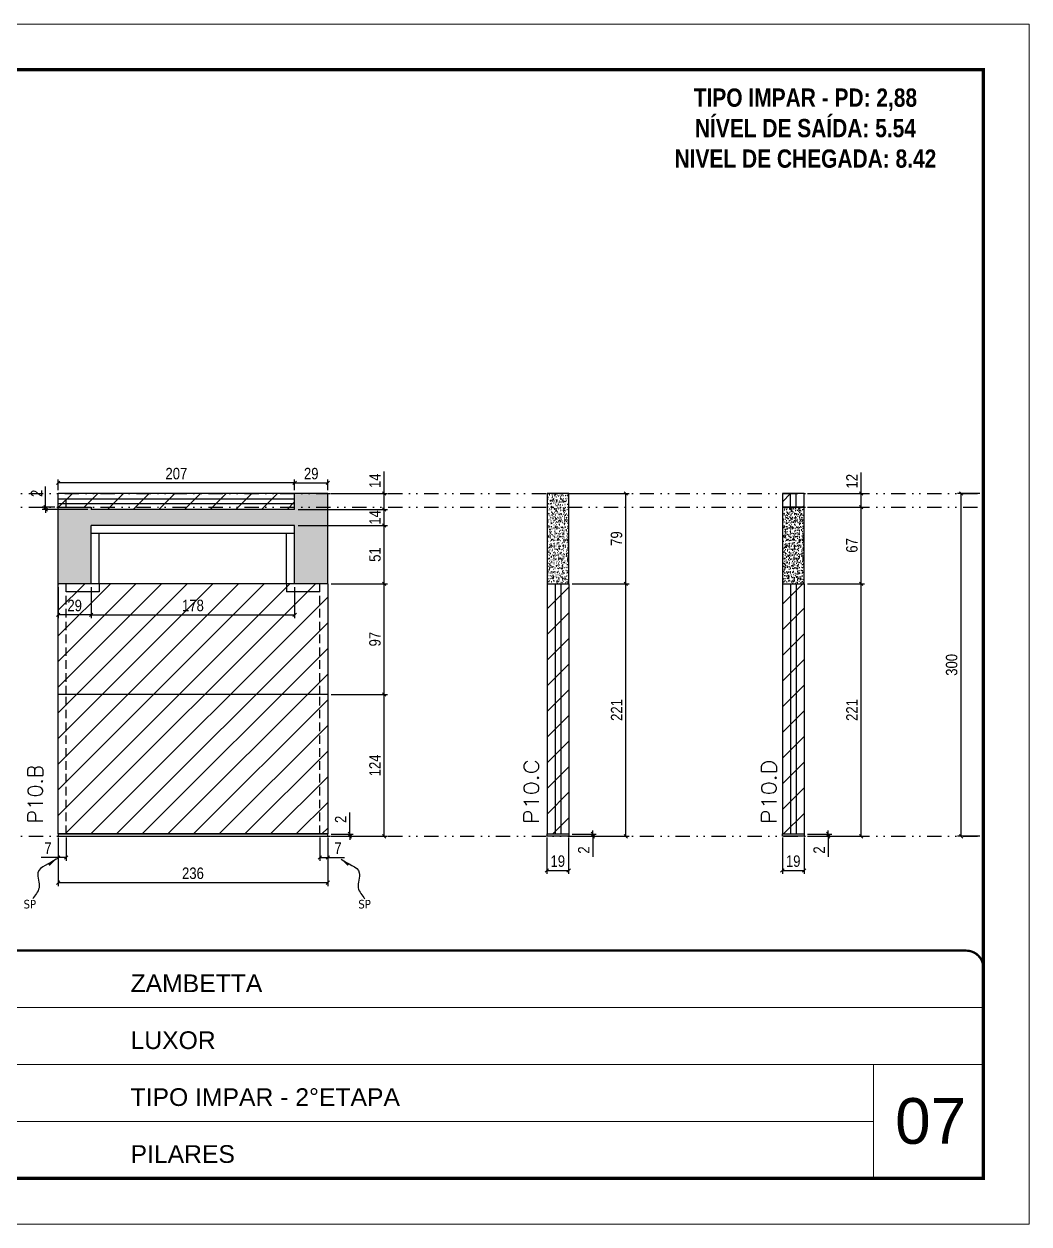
# Model space of a CAD drawing. Extents: x 14400 to 20667, y -21631 to 6985.
# Drawn here: x 18202 to 19082, y 4786 to 5836 of the extents above; entities that cross this region are included whole.
import ezdxf

# ---------------------------------------------------------------- set-up
doc = ezdxf.new("R2010")
doc.units = 0
for name, pattern in [('CONTINUO', [0]), ('DASHED', [0.75, 0.5, -0.25]), ('DIVIDE2', [0.625, 0.25, -0.125, 0, -0.125, 0, -0.125]), ('HIDDEN', [0.375, 0.25, -0.125])]:
    doc.linetypes.add(name, pattern=pattern)
for name, color, linetype, lineweight in [('CARIMBO', 255, 'Continuous', 9), ('Folhas', 255, 'Continuous', 9), ('Hachura', 251, 'Continuous', 9), ('SARRAFO DE PRESSAO', 251, 'DASHED', 9), ('Texto Seção', 7, 'Continuous', 15)]:
    doc.layers.add(name, color=color, linetype=linetype, lineweight=lineweight)
for name, color, linetype in [('COTA', 241, 'Continuous'), ('NOMENCLATURA', 7, 'Continuous'), ('Nível', 160, 'Continuous'), ('Painéis', 200, 'Continuous'), ('SARR_2.2x7', 40, 'Continuous'), ('SARR_EDITAR', 141, 'Continuous'), ('texto', 7, 'Continuous')]:
    doc.layers.add(name, color=color, linetype=linetype)
doc.styles.add('ARIAL', font='arial.ttf')
doc.styles.add('COTA TECNICA', font='techl___.ttf', dxfattribs={"height": 10})
doc.styles.add('COTA TECNICA-50', font='techl___.ttf', dxfattribs={"height": 10})
doc.styles.add('REGUA-120', font='ROMANS.shx', dxfattribs={"height": 15})
doc.styles.add('ROMANC', font='techb___.ttf', dxfattribs={"height": 2.5})
doc.styles.get("Standard").update_dxf_attribs({"font": 'arial.ttf'})
doc.dimstyles.new('COTA PAINEL-50', dxfattribs={"dimtxt": 10, "dimasz": 3, "dimexe": 3, "dimexo": 3, "dimgap": 3, "dimtad": 1, "dimdec": 1, "dimzin": 12, "dimdsep": 46, "dimtxsty": 'COTA TECNICA-50', "dimblk1": 'OBLIQUE', "dimblk2": 'OBLIQUE', "dimsah": 1, "dimcen": 0.9, "dimclrd": 4, "dimclre": 4, "dimclrt": 240, "dimadec": 1, "dimazin": 3, "dimtfac": 1, "dimtdec": 1, "dimtmove": 0, "dimatfit": 3, "dimfxl": 1, "dimtolj": 1, "dimtzin": 12, "dimarcsym": 0})
doc.dimstyles.new('PAINEL', dxfattribs={"dimtxt": 10, "dimasz": 3, "dimexe": 3, "dimexo": 3, "dimgap": 3, "dimtad": 1, "dimdec": 1, "dimzin": 12, "dimdsep": 46, "dimtxsty": 'COTA TECNICA', "dimblk1": 'OBLIQUE', "dimblk2": 'OBLIQUE', "dimsah": 1, "dimcen": 0.9, "dimclrd": 4, "dimclre": 4, "dimclrt": 240, "dimadec": 1, "dimazin": 3, "dimtfac": 1, "dimtdec": 1, "dimtmove": 0, "dimatfit": 3, "dimfxl": 1, "dimtolj": 1, "dimtzin": 12, "dimarcsym": 0})
doc.dimstyles.get("Standard").update_dxf_attribs({"dimtxt": 0.18, "dimasz": 0.18, "dimexe": 0.18, "dimexo": 0.0625, "dimgap": 0.09, "dimtad": 0, "dimtih": 1, "dimtoh": 1, "dimdec": 4, "dimzin": 0, "dimdsep": 46, "dimtxsty": 'Standard', "dimcen": 0.09, "dimadec": 0, "dimazin": 0, "dimtfac": 1, "dimtdec": 4, "dimtofl": 0, "dimtmove": 0, "dimatfit": 3, "dimfxl": 1, "dimtolj": 1, "dimtzin": 0, "dimarcsym": 0})

# ---------------------------------------------------------------- blocks, each defined once
blk = doc.blocks.new('9999999999')
at = {"color": 30, "linetype": 'CONTINUO'}
for p, q in [((98564.6, 34379.6), (99584, 34379.6)), ((98564.6, 34329.8), (99488, 34329.8)), ((99584, 34329.8), (99488, 34329.8)), ((99488, 34329.8), (99488, 34230.2)), ((98564.6, 34280), (99488, 34280))]:
    blk.add_line(p, q, dxfattribs=at)
at = {"color": 30, "linetype": 'CONTINUO', "const_width": 2}
blk.add_lwpolyline([(99584, 34230.2), (99584, 34414.4, 0.414214), (99569, 34429.4), (98229, 34429.4, 0.414214), (98214, 34414.4), (98214, 34245.2, 0.414214), (98229, 34230.2), (99584, 34230.2)], format="xyb", dxfattribs=at)
at = {"layer": 'Folhas'}
blk.add_lwpolyline([(98139, 34190.2), (99624, 34190.2), (99624, 35240.2), (98139, 35240.2)], close=True, dxfattribs=at)
at = {"layer": 'Folhas', "color": 30, "const_width": 3}
blk.add_lwpolyline([(98214, 34230.2), (99584, 34230.2), (99584, 35200.2), (98214, 35200.2)], close=True, dxfattribs=at)
at = {"color": 7, "linetype": 'Continuous', "ltscale": 5, "style": 'ARIAL'}
for s, height, p in [('ZAMBETTA', 15.48, (98837.7, 34393.1)), ('LUXOR', 15.48, (98837.7, 34343.3)), ('TIPO IMPAR - 2°ETAPA', 15.483, (98837.7, 34293.5)), ('PILARES', 15.48, (98837.7, 34243.7))]:
    blk.add_text(s, height=height, dxfattribs=at).set_placement(p)
blk = doc.blocks.new('_Oblique')
at = {"color": 0, "linetype": 'ByBlock', "lineweight": -2}
blk.add_line((-0.5, -0.5), (0.5, 0.5), dxfattribs=at)
blk = doc.blocks.new('*D1043')
at = {"layer": 'COTA', "color": 4, "lineweight": -2, "transparency": 16777216}
for p, q in [((19039, 5425.4), (19019.5, 5425.4)), ((19022.5, 5125.4), (19022.5, 5425.4)), ((19039, 5125.4), (19019.5, 5125.4))]:
    blk.add_line(p, q, dxfattribs=at)
at = {"layer": 'Defpoints', "color": 0, "transparency": 16777216}
for p in [(19022.5, 5425.4), (19042, 5425.4), (19042, 5125.4)]:
    blk.add_point(p, dxfattribs=at)
at = {"layer": 'COTA', "color": 4, "lineweight": -2, "transparency": 16777216, "xscale": 3, "yscale": 3, "zscale": 3}
for p, rotation in [((19022.5, 5425.4), 90), ((19022.5, 5125.4), 270)]:
    blk.add_blockref('_Oblique', p, dxfattribs=dict(at, rotation=rotation))
at = {"layer": 'COTA', "color": 240, "transparency": 16777216, "insert": (19014.3, 5275.4), "char_height": 10, "attachment_point": 5, "rotation": 90, "style": 'COTA TECNICA'}
blk.add_mtext('\\A1;300', dxfattribs=at)
blk = doc.blocks.new('*D1035')
at = {"layer": 'COTA', "color": 4, "lineweight": -2, "transparency": 16777216}
for p, q in [((18232.3, 5124.4), (18232.3, 5081.8)), ((18468.3, 5124.4), (18468.3, 5081.8)), ((18468.3, 5084.8), (18232.3, 5084.8))]:
    blk.add_line(p, q, dxfattribs=at)
at = {"layer": 'Defpoints', "color": 0, "transparency": 16777216}
for p in [(18232.3, 5127.4), (18468.3, 5127.4), (18232.3, 5084.8)]:
    blk.add_point(p, dxfattribs=at)
at = {"layer": 'COTA', "color": 4, "lineweight": -2, "transparency": 16777216, "xscale": 3, "yscale": 3, "zscale": 3, "rotation": 180}
blk.add_blockref('_Oblique', (18232.3, 5084.8), dxfattribs=at)
at = {"layer": 'COTA', "color": 4, "lineweight": -2, "transparency": 16777216, "xscale": 3, "yscale": 3, "zscale": 3}
blk.add_blockref('_Oblique', (18468.3, 5084.8), dxfattribs=at)
at = {"layer": 'COTA', "color": 240, "transparency": 16777216, "insert": (18350.3, 5093), "char_height": 10, "attachment_point": 5, "style": 'COTA TECNICA'}
blk.add_mtext('\\A1;236', dxfattribs=at)
blk = doc.blocks.new('*D1036')
at = {"layer": 'COTA', "color": 4, "lineweight": -2, "transparency": 16777216}
for p, q in [((18461.3, 5124.4), (18461.3, 5103.9)), ((18468.3, 5122.4), (18468.3, 5103.9)), ((18461.3, 5106.9), (18468.3, 5106.9)), ((18468.3, 5106.9), (18483, 5106.9))]:
    blk.add_line(p, q, dxfattribs=at)
at = {"layer": 'Defpoints', "color": 0, "transparency": 16777216}
for p in [(18461.3, 5127.4), (18468.3, 5125.4), (18468.3, 5106.9)]:
    blk.add_point(p, dxfattribs=at)
at = {"layer": 'COTA', "color": 4, "lineweight": -2, "transparency": 16777216, "xscale": 3, "yscale": 3, "zscale": 3, "rotation": 180}
blk.add_blockref('_Oblique', (18461.3, 5106.9), dxfattribs=at)
at = {"layer": 'COTA', "color": 4, "lineweight": -2, "transparency": 16777216, "xscale": 3, "yscale": 3, "zscale": 3}
blk.add_blockref('_Oblique', (18468.3, 5106.9), dxfattribs=at)
at = {"layer": 'COTA', "color": 240, "transparency": 16777216, "insert": (18477.2, 5115), "char_height": 10, "attachment_point": 5, "style": 'COTA TECNICA-50'}
blk.add_mtext('\\A1;7', dxfattribs=at)
blk = doc.blocks.new('*D1037')
at = {"layer": 'COTA', "color": 4, "lineweight": -2, "transparency": 16777216}
for p, q in [((18239.3, 5124.4), (18239.3, 5103.9)), ((18232.3, 5122.4), (18232.3, 5103.9)), ((18232.3, 5106.9), (18217.6, 5106.9)), ((18239.3, 5106.9), (18232.3, 5106.9))]:
    blk.add_line(p, q, dxfattribs=at)
at = {"layer": 'Defpoints', "color": 0, "transparency": 16777216}
for p in [(18232.3, 5125.4), (18239.3, 5127.4), (18232.3, 5106.9)]:
    blk.add_point(p, dxfattribs=at)
at = {"layer": 'COTA', "color": 4, "lineweight": -2, "transparency": 16777216, "xscale": 3, "yscale": 3, "zscale": 3, "rotation": 180}
blk.add_blockref('_Oblique', (18232.3, 5106.9), dxfattribs=at)
at = {"layer": 'COTA', "color": 4, "lineweight": -2, "transparency": 16777216, "xscale": 3, "yscale": 3, "zscale": 3}
blk.add_blockref('_Oblique', (18239.3, 5106.9), dxfattribs=at)
at = {"layer": 'COTA', "color": 240, "transparency": 16777216, "insert": (18223.4, 5115), "char_height": 10, "attachment_point": 5, "style": 'COTA TECNICA-50'}
blk.add_mtext('\\A1;7', dxfattribs=at)
blk = doc.blocks.new('*D1044')
at = {"layer": 'COTA', "color": 4, "linetype": 'ByBlock', "lineweight": -2, "transparency": 16777216}
for p, q in [((18471.3, 5249.4), (18520.7, 5249.4)), ((18517.7, 5125.4), (18517.7, 5249.4)), ((18471.3, 5125.4), (18520.7, 5125.4))]:
    blk.add_line(p, q, dxfattribs=at)
at = {"layer": 'Defpoints', "color": 0, "linetype": 'ByBlock', "transparency": 16777216}
for p in [(18468.3, 5249.4), (18517.7, 5249.4), (18468.3, 5125.4)]:
    blk.add_point(p, dxfattribs=at)
at = {"layer": 'COTA', "color": 4, "linetype": 'ByBlock', "lineweight": -2, "transparency": 16777216, "xscale": 3, "yscale": 3, "zscale": 3}
for p, rotation in [((18517.7, 5249.4), 90), ((18517.7, 5125.4), 270)]:
    blk.add_blockref('_Oblique', p, dxfattribs=dict(at, rotation=rotation))
at = {"layer": 'COTA', "color": 240, "linetype": 'ByBlock', "transparency": 16777216, "insert": (18509.6, 5187.4), "char_height": 10, "attachment_point": 5, "rotation": 90, "style": 'COTA TECNICA'}
blk.add_mtext('\\A1;124', dxfattribs=at)
blk = doc.blocks.new('*D1038')
at = {"layer": 'COTA', "color": 4, "lineweight": -2, "transparency": 16777216}
for p, q in [((18487.6, 5127.4), (18487.6, 5146.2)), ((18471.3, 5127.4), (18490.6, 5127.4)), ((18471.3, 5125.4), (18490.6, 5125.4)), ((18487.6, 5125.4), (18487.6, 5127.4)), ((18487.6, 5125.4), (18487.6, 5122.4))]:
    blk.add_line(p, q, dxfattribs=at)
at = {"layer": 'Defpoints', "color": 0, "transparency": 16777216}
for p in [(18468.3, 5127.4), (18468.3, 5125.4), (18487.6, 5125.4)]:
    blk.add_point(p, dxfattribs=at)
at = {"layer": 'COTA', "color": 4, "lineweight": -2, "transparency": 16777216, "xscale": 3, "yscale": 3, "zscale": 3}
for p, rotation in [((18487.6, 5127.4), 270), ((18487.6, 5125.4), 90)]:
    blk.add_blockref('_Oblique', p, dxfattribs=dict(at, rotation=rotation))
at = {"layer": 'COTA', "color": 240, "transparency": 16777216, "insert": (18479.6, 5140.2), "char_height": 10, "attachment_point": 5, "rotation": 90, "style": 'COTA TECNICA-50'}
blk.add_mtext('\\A1;2', dxfattribs=at)
blk = doc.blocks.new('*D1045')
at = {"layer": 'COTA', "color": 4, "linetype": 'ByBlock', "lineweight": -2, "transparency": 16777216}
for p, q in [((18471.3, 5249.4), (18520.7, 5249.4)), ((18517.7, 5125.4), (18517.7, 5249.4)), ((18471.3, 5125.4), (18520.7, 5125.4))]:
    blk.add_line(p, q, dxfattribs=at)
at = {"layer": 'Defpoints', "color": 0, "linetype": 'ByBlock', "transparency": 16777216}
for p in [(18468.3, 5249.4), (18517.7, 5249.4), (18468.3, 5125.4)]:
    blk.add_point(p, dxfattribs=at)
at = {"layer": 'COTA', "color": 4, "linetype": 'ByBlock', "lineweight": -2, "transparency": 16777216, "xscale": 3, "yscale": 3, "zscale": 3}
for p, rotation in [((18517.7, 5249.4), 90), ((18517.7, 5125.4), 270)]:
    blk.add_blockref('_Oblique', p, dxfattribs=dict(at, rotation=rotation))
at = {"layer": 'COTA', "color": 240, "linetype": 'ByBlock', "transparency": 16777216, "insert": (18509.6, 5187.4), "char_height": 10, "attachment_point": 5, "rotation": 90, "style": 'COTA TECNICA'}
blk.add_mtext('\\A1;124', dxfattribs=at)
blk = doc.blocks.new('*D1046')
at = {"layer": 'COTA', "color": 4, "lineweight": -2, "transparency": 16777216}
for p, q in [((18471.3, 5346.4), (18520.7, 5346.4)), ((18517.7, 5249.4), (18517.7, 5346.4)), ((18471.3, 5249.4), (18520.7, 5249.4))]:
    blk.add_line(p, q, dxfattribs=at)
at = {"layer": 'Defpoints', "color": 0, "transparency": 16777216}
for p in [(18468.3, 5346.4), (18517.7, 5346.4), (18468.3, 5249.4)]:
    blk.add_point(p, dxfattribs=at)
at = {"layer": 'COTA', "color": 4, "lineweight": -2, "transparency": 16777216, "xscale": 3, "yscale": 3, "zscale": 3}
for p, rotation in [((18517.7, 5346.4), 90), ((18517.7, 5249.4), 270)]:
    blk.add_blockref('_Oblique', p, dxfattribs=dict(at, rotation=rotation))
at = {"layer": 'COTA', "color": 240, "transparency": 16777216, "insert": (18509.6, 5297.9), "char_height": 10, "attachment_point": 5, "rotation": 90, "style": 'COTA TECNICA'}
blk.add_mtext('\\A1;97', dxfattribs=at)
blk = doc.blocks.new('*D1047')
at = {"layer": 'COTA', "color": 4, "lineweight": -2, "transparency": 16777216}
for p, q in [((18439.3, 5428.4), (18439.3, 5437.6)), ((18439.3, 5434.6), (18468.3, 5434.6)), ((18468.3, 5428.4), (18468.3, 5437.6))]:
    blk.add_line(p, q, dxfattribs=at)
at = {"layer": 'Defpoints', "color": 0, "transparency": 16777216}
for p in [(18468.3, 5434.6), (18439.3, 5425.4), (18468.3, 5425.4)]:
    blk.add_point(p, dxfattribs=at)
at = {"layer": 'COTA', "color": 4, "lineweight": -2, "transparency": 16777216, "xscale": 3, "yscale": 3, "zscale": 3, "rotation": 180}
blk.add_blockref('_Oblique', (18439.3, 5434.6), dxfattribs=at)
at = {"layer": 'COTA', "color": 4, "lineweight": -2, "transparency": 16777216, "xscale": 3, "yscale": 3, "zscale": 3}
blk.add_blockref('_Oblique', (18468.3, 5434.6), dxfattribs=at)
at = {"layer": 'COTA', "color": 240, "transparency": 16777216, "insert": (18453.8, 5442.7), "char_height": 10, "attachment_point": 5, "style": 'COTA TECNICA'}
blk.add_mtext('\\A1;29', dxfattribs=at)
blk = doc.blocks.new('*D1048')
at = {"layer": 'COTA', "color": 4, "lineweight": -2, "transparency": 16777216}
for p, q in [((18232.3, 5428.4), (18232.3, 5437.6)), ((18439.3, 5434.6), (18232.3, 5434.6)), ((18439.3, 5428.4), (18439.3, 5437.6))]:
    blk.add_line(p, q, dxfattribs=at)
at = {"layer": 'Defpoints', "color": 0, "transparency": 16777216}
for p in [(18232.3, 5434.6), (18232.3, 5425.4), (18439.3, 5425.4)]:
    blk.add_point(p, dxfattribs=at)
at = {"layer": 'COTA', "color": 4, "lineweight": -2, "transparency": 16777216, "xscale": 3, "yscale": 3, "zscale": 3, "rotation": 180}
blk.add_blockref('_Oblique', (18232.3, 5434.6), dxfattribs=at)
at = {"layer": 'COTA', "color": 4, "lineweight": -2, "transparency": 16777216, "xscale": 3, "yscale": 3, "zscale": 3}
blk.add_blockref('_Oblique', (18439.3, 5434.6), dxfattribs=at)
at = {"layer": 'COTA', "color": 240, "transparency": 16777216, "insert": (18335.8, 5442.7), "char_height": 10, "attachment_point": 5, "style": 'COTA TECNICA'}
blk.add_mtext('\\A1;207', dxfattribs=at)
blk = doc.blocks.new('*D1056')
at = {"layer": 'COTA', "color": 4, "lineweight": -2, "transparency": 16777216}
for p, q in [((18442.3, 5397.4), (18520.7, 5397.4)), ((18517.7, 5346.4), (18517.7, 5397.4)), ((18471.3, 5346.4), (18520.7, 5346.4))]:
    blk.add_line(p, q, dxfattribs=at)
at = {"layer": 'Defpoints', "color": 0, "transparency": 16777216}
for p in [(18439.3, 5397.4), (18517.7, 5397.4), (18468.3, 5346.4)]:
    blk.add_point(p, dxfattribs=at)
at = {"layer": 'COTA', "color": 4, "lineweight": -2, "transparency": 16777216, "xscale": 3, "yscale": 3, "zscale": 3}
for p, rotation in [((18517.7, 5397.4), 90), ((18517.7, 5346.4), 270)]:
    blk.add_blockref('_Oblique', p, dxfattribs=dict(at, rotation=rotation))
at = {"layer": 'COTA', "color": 240, "transparency": 16777216, "insert": (18509.6, 5371.9), "char_height": 10, "attachment_point": 5, "rotation": 90, "style": 'COTA TECNICA'}
blk.add_mtext('\\A1;51', dxfattribs=at)
blk = doc.blocks.new('*D1057')
at = {"layer": 'COTA', "color": 4, "lineweight": -2, "transparency": 16777216}
for p, q in [((18442.3, 5411.4), (18520.7, 5411.4)), ((18517.7, 5397.4), (18517.7, 5411.4)), ((18442.3, 5397.4), (18520.7, 5397.4))]:
    blk.add_line(p, q, dxfattribs=at)
at = {"layer": 'Defpoints', "color": 0, "transparency": 16777216}
for p in [(18439.3, 5411.4), (18517.7, 5411.4), (18439.3, 5397.4)]:
    blk.add_point(p, dxfattribs=at)
at = {"layer": 'COTA', "color": 4, "lineweight": -2, "transparency": 16777216, "xscale": 3, "yscale": 3, "zscale": 3}
for p, rotation in [((18517.7, 5411.4), 90), ((18517.7, 5397.4), 270)]:
    blk.add_blockref('_Oblique', p, dxfattribs=dict(at, rotation=rotation))
at = {"layer": 'COTA', "color": 240, "transparency": 16777216, "insert": (18509.6, 5404.4), "char_height": 10, "attachment_point": 5, "rotation": 90, "style": 'COTA TECNICA'}
blk.add_mtext('\\A1;14', dxfattribs=at)
blk = doc.blocks.new('*D1058')
at = {"layer": 'COTA', "color": 4, "lineweight": -2, "transparency": 16777216}
for p, q in [((18517.7, 5425.4), (18517.7, 5444.6)), ((18471.3, 5425.4), (18520.7, 5425.4)), ((18517.7, 5411.4), (18517.7, 5425.4)), ((18442.3, 5411.4), (18520.7, 5411.4))]:
    blk.add_line(p, q, dxfattribs=at)
at = {"layer": 'Defpoints', "color": 0, "transparency": 16777216}
for p in [(18468.3, 5425.4), (18517.7, 5425.4), (18439.3, 5411.4)]:
    blk.add_point(p, dxfattribs=at)
at = {"layer": 'COTA', "color": 4, "lineweight": -2, "transparency": 16777216, "xscale": 3, "yscale": 3, "zscale": 3}
for p, rotation in [((18517.7, 5425.4), 90), ((18517.7, 5411.4), 270)]:
    blk.add_blockref('_Oblique', p, dxfattribs=dict(at, rotation=rotation))
at = {"layer": 'COTA', "color": 240, "transparency": 16777216, "insert": (18509.6, 5436.5), "char_height": 10, "attachment_point": 5, "rotation": 90, "style": 'COTA TECNICA'}
blk.add_mtext('\\A1;14', dxfattribs=at)
blk = doc.blocks.new('*D1063')
at = {"layer": 'COTA', "color": 4, "lineweight": -2, "transparency": 16777216}
for p, q in [((18261.3, 5343.4), (18261.3, 5316.2)), ((18439.3, 5343.4), (18439.3, 5316.2)), ((18261.3, 5319.2), (18439.3, 5319.2))]:
    blk.add_line(p, q, dxfattribs=at)
at = {"layer": 'Defpoints', "color": 0, "transparency": 16777216}
for p in [(18261.3, 5346.4), (18439.3, 5346.4), (18439.3, 5319.2)]:
    blk.add_point(p, dxfattribs=at)
at = {"layer": 'COTA', "color": 4, "lineweight": -2, "transparency": 16777216, "xscale": 3, "yscale": 3, "zscale": 3, "rotation": 180}
blk.add_blockref('_Oblique', (18261.3, 5319.2), dxfattribs=at)
at = {"layer": 'COTA', "color": 4, "lineweight": -2, "transparency": 16777216, "xscale": 3, "yscale": 3, "zscale": 3}
blk.add_blockref('_Oblique', (18439.3, 5319.2), dxfattribs=at)
at = {"layer": 'COTA', "color": 240, "transparency": 16777216, "insert": (18350.3, 5327.3), "char_height": 10, "attachment_point": 5, "style": 'COTA TECNICA'}
blk.add_mtext('\\A1;178', dxfattribs=at)
blk = doc.blocks.new('*D1064')
at = {"layer": 'COTA', "color": 4, "lineweight": -2, "transparency": 16777216}
for p, q in [((18660.1, 5124.4), (18660.1, 5092.5)), ((18679.1, 5124.4), (18679.1, 5092.5)), ((18660.1, 5095.5), (18679.1, 5095.5))]:
    blk.add_line(p, q, dxfattribs=at)
at = {"layer": 'Defpoints', "color": 0, "transparency": 16777216}
for p in [(18660.1, 5127.4), (18679.1, 5127.4), (18679.1, 5095.5)]:
    blk.add_point(p, dxfattribs=at)
at = {"layer": 'COTA', "color": 4, "lineweight": -2, "transparency": 16777216, "xscale": 3, "yscale": 3, "zscale": 3, "rotation": 180}
blk.add_blockref('_Oblique', (18660.1, 5095.5), dxfattribs=at)
at = {"layer": 'COTA', "color": 4, "lineweight": -2, "transparency": 16777216, "xscale": 3, "yscale": 3, "zscale": 3}
blk.add_blockref('_Oblique', (18679.1, 5095.5), dxfattribs=at)
at = {"layer": 'COTA', "color": 240, "transparency": 16777216, "insert": (18669.6, 5103.6), "char_height": 10, "attachment_point": 5, "style": 'COTA TECNICA'}
blk.add_mtext('\\A1;19', dxfattribs=at)
blk = doc.blocks.new('*D1065')
at = {"layer": 'COTA', "color": 4, "lineweight": -2, "transparency": 16777216}
for p, q in [((18682.1, 5127.4), (18703.3, 5127.4)), ((18682.1, 5125.4), (18703.3, 5125.4)), ((18700.3, 5127.4), (18700.3, 5130.4)), ((18700.3, 5127.4), (18700.3, 5125.4)), ((18700.3, 5125.4), (18700.3, 5107.3))]:
    blk.add_line(p, q, dxfattribs=at)
at = {"layer": 'Defpoints', "color": 0, "transparency": 16777216}
for p in [(18679.1, 5127.4), (18679.1, 5125.4), (18700.3, 5127.4)]:
    blk.add_point(p, dxfattribs=at)
at = {"layer": 'COTA', "color": 4, "lineweight": -2, "transparency": 16777216, "xscale": 3, "yscale": 3, "zscale": 3}
for p, rotation in [((18700.3, 5127.4), 270), ((18700.3, 5125.4), 90)]:
    blk.add_blockref('_Oblique', p, dxfattribs=dict(at, rotation=rotation))
at = {"layer": 'COTA', "color": 240, "transparency": 16777216, "insert": (18692.3, 5113.4), "char_height": 10, "attachment_point": 5, "rotation": 90, "style": 'COTA TECNICA-50'}
blk.add_mtext('\\A1;2', dxfattribs=at)
blk = doc.blocks.new('*D1066')
at = {"layer": 'COTA', "color": 4, "lineweight": -2, "transparency": 16777216}
for p, q in [((18682.1, 5346.4), (18732.1, 5346.4)), ((18729.1, 5125.4), (18729.1, 5346.4)), ((18682.1, 5125.4), (18732.1, 5125.4))]:
    blk.add_line(p, q, dxfattribs=at)
at = {"layer": 'Defpoints', "color": 0, "transparency": 16777216}
for p in [(18679.1, 5346.4), (18729.1, 5346.4), (18679.1, 5125.4)]:
    blk.add_point(p, dxfattribs=at)
at = {"layer": 'COTA', "color": 4, "lineweight": -2, "transparency": 16777216, "xscale": 3, "yscale": 3, "zscale": 3}
for p, rotation in [((18729.1, 5346.4), 90), ((18729.1, 5125.4), 270)]:
    blk.add_blockref('_Oblique', p, dxfattribs=dict(at, rotation=rotation))
at = {"layer": 'COTA', "color": 240, "transparency": 16777216, "insert": (18721.1, 5235.9), "char_height": 10, "attachment_point": 5, "rotation": 90, "style": 'COTA TECNICA-50'}
blk.add_mtext('\\A1;221', dxfattribs=at)
blk = doc.blocks.new('*D1070')
at = {"layer": 'COTA', "color": 4, "lineweight": -2, "transparency": 16777216}
for p, q in [((18682.1, 5425.4), (18732.1, 5425.4)), ((18729.1, 5346.4), (18729.1, 5425.4)), ((18682.1, 5346.4), (18732.1, 5346.4))]:
    blk.add_line(p, q, dxfattribs=at)
at = {"layer": 'Defpoints', "color": 0, "transparency": 16777216}
for p in [(18679.1, 5425.4), (18729.1, 5425.4), (18679.1, 5346.4)]:
    blk.add_point(p, dxfattribs=at)
at = {"layer": 'COTA', "color": 4, "lineweight": -2, "transparency": 16777216, "xscale": 3, "yscale": 3, "zscale": 3}
for p, rotation in [((18729.1, 5425.4), 90), ((18729.1, 5346.4), 270)]:
    blk.add_blockref('_Oblique', p, dxfattribs=dict(at, rotation=rotation))
at = {"layer": 'COTA', "color": 240, "transparency": 16777216, "insert": (18721, 5385.9), "char_height": 10, "attachment_point": 5, "rotation": 90, "style": 'COTA TECNICA'}
blk.add_mtext('\\A1;79', dxfattribs=at)
blk = doc.blocks.new('*D1067')
at = {"layer": 'COTA', "color": 4, "lineweight": -2, "transparency": 16777216}
for p, q in [((18866.1, 5124.4), (18866.1, 5092.5)), ((18885.1, 5124.4), (18885.1, 5092.5)), ((18866.1, 5095.5), (18885.1, 5095.5))]:
    blk.add_line(p, q, dxfattribs=at)
at = {"layer": 'Defpoints', "color": 0, "transparency": 16777216}
for p in [(18866.1, 5127.4), (18885.1, 5127.4), (18885.1, 5095.5)]:
    blk.add_point(p, dxfattribs=at)
at = {"layer": 'COTA', "color": 4, "lineweight": -2, "transparency": 16777216, "xscale": 3, "yscale": 3, "zscale": 3, "rotation": 180}
blk.add_blockref('_Oblique', (18866.1, 5095.5), dxfattribs=at)
at = {"layer": 'COTA', "color": 4, "lineweight": -2, "transparency": 16777216, "xscale": 3, "yscale": 3, "zscale": 3}
blk.add_blockref('_Oblique', (18885.1, 5095.5), dxfattribs=at)
at = {"layer": 'COTA', "color": 240, "transparency": 16777216, "insert": (18875.6, 5103.6), "char_height": 10, "attachment_point": 5, "style": 'COTA TECNICA'}
blk.add_mtext('\\A1;19', dxfattribs=at)
blk = doc.blocks.new('*D1068')
at = {"layer": 'COTA', "color": 4, "lineweight": -2, "transparency": 16777216}
for p, q in [((18888.1, 5127.4), (18909.3, 5127.4)), ((18888.1, 5125.4), (18909.3, 5125.4)), ((18906.3, 5127.4), (18906.3, 5130.4)), ((18906.3, 5127.4), (18906.3, 5125.4)), ((18906.3, 5125.4), (18906.3, 5107.3))]:
    blk.add_line(p, q, dxfattribs=at)
at = {"layer": 'Defpoints', "color": 0, "transparency": 16777216}
for p in [(18885.1, 5127.4), (18885.1, 5125.4), (18906.3, 5127.4)]:
    blk.add_point(p, dxfattribs=at)
at = {"layer": 'COTA', "color": 4, "lineweight": -2, "transparency": 16777216, "xscale": 3, "yscale": 3, "zscale": 3}
for p, rotation in [((18906.3, 5127.4), 270), ((18906.3, 5125.4), 90)]:
    blk.add_blockref('_Oblique', p, dxfattribs=dict(at, rotation=rotation))
at = {"layer": 'COTA', "color": 240, "transparency": 16777216, "insert": (18898.3, 5113.4), "char_height": 10, "attachment_point": 5, "rotation": 90, "style": 'COTA TECNICA-50'}
blk.add_mtext('\\A1;2', dxfattribs=at)
blk = doc.blocks.new('*D1069')
at = {"layer": 'COTA', "color": 4, "lineweight": -2, "transparency": 16777216}
for p, q in [((18888.1, 5346.4), (18938.1, 5346.4)), ((18935.1, 5125.4), (18935.1, 5346.4)), ((18888.1, 5125.4), (18938.1, 5125.4))]:
    blk.add_line(p, q, dxfattribs=at)
at = {"layer": 'Defpoints', "color": 0, "transparency": 16777216}
for p in [(18885.1, 5346.4), (18935.1, 5346.4), (18885.1, 5125.4)]:
    blk.add_point(p, dxfattribs=at)
at = {"layer": 'COTA', "color": 4, "lineweight": -2, "transparency": 16777216, "xscale": 3, "yscale": 3, "zscale": 3}
for p, rotation in [((18935.1, 5346.4), 90), ((18935.1, 5125.4), 270)]:
    blk.add_blockref('_Oblique', p, dxfattribs=dict(at, rotation=rotation))
at = {"layer": 'COTA', "color": 240, "transparency": 16777216, "insert": (18927, 5235.9), "char_height": 10, "attachment_point": 5, "rotation": 90, "style": 'COTA TECNICA-50'}
blk.add_mtext('\\A1;221', dxfattribs=at)
blk = doc.blocks.new('*D1071')
at = {"layer": 'COTA', "color": 4, "lineweight": -2, "transparency": 16777216}
for p, q in [((18888.1, 5413.4), (18938.1, 5413.4)), ((18935.1, 5346.4), (18935.1, 5413.4)), ((18888.1, 5346.4), (18938.1, 5346.4))]:
    blk.add_line(p, q, dxfattribs=at)
at = {"layer": 'Defpoints', "color": 0, "transparency": 16777216}
for p in [(18885.1, 5413.4), (18935.1, 5413.4), (18885.1, 5346.4)]:
    blk.add_point(p, dxfattribs=at)
at = {"layer": 'COTA', "color": 4, "lineweight": -2, "transparency": 16777216, "xscale": 3, "yscale": 3, "zscale": 3}
for p, rotation in [((18935.1, 5413.4), 90), ((18935.1, 5346.4), 270)]:
    blk.add_blockref('_Oblique', p, dxfattribs=dict(at, rotation=rotation))
at = {"layer": 'COTA', "color": 240, "transparency": 16777216, "insert": (18927, 5379.9), "char_height": 10, "attachment_point": 5, "rotation": 90, "style": 'COTA TECNICA'}
blk.add_mtext('\\A1;67', dxfattribs=at)
blk = doc.blocks.new('*D1072')
at = {"layer": 'COTA', "color": 4, "lineweight": -2, "transparency": 16777216}
for p, q in [((18935.1, 5425.4), (18935.1, 5443.7)), ((18888.1, 5425.4), (18938.1, 5425.4)), ((18935.1, 5413.4), (18935.1, 5425.4)), ((18888.1, 5413.4), (18938.1, 5413.4))]:
    blk.add_line(p, q, dxfattribs=at)
at = {"layer": 'Defpoints', "color": 0, "transparency": 16777216}
for p in [(18885.1, 5425.4), (18935.1, 5425.4), (18885.1, 5413.4)]:
    blk.add_point(p, dxfattribs=at)
at = {"layer": 'COTA', "color": 4, "lineweight": -2, "transparency": 16777216, "xscale": 3, "yscale": 3, "zscale": 3}
for p, rotation in [((18935.1, 5425.4), 90), ((18935.1, 5413.4), 270)]:
    blk.add_blockref('_Oblique', p, dxfattribs=dict(at, rotation=rotation))
at = {"layer": 'COTA', "color": 240, "transparency": 16777216, "insert": (18927, 5436.1), "char_height": 10, "attachment_point": 5, "rotation": 90, "style": 'COTA TECNICA'}
blk.add_mtext('\\A1;12', dxfattribs=at)
blk = doc.blocks.new('*D2008')
at = {"layer": 'COTA', "color": 4, "lineweight": -2, "transparency": 16777216}
for p, q in [((18232.3, 5343.4), (18232.3, 5316.2)), ((18261.3, 5343.4), (18261.3, 5316.2)), ((18261.3, 5319.2), (18232.3, 5319.2))]:
    blk.add_line(p, q, dxfattribs=at)
at = {"layer": 'Defpoints', "color": 0, "transparency": 16777216}
for p in [(18232.3, 5346.4), (18261.3, 5346.4), (18232.3, 5319.2)]:
    blk.add_point(p, dxfattribs=at)
at = {"layer": 'COTA', "color": 4, "lineweight": -2, "transparency": 16777216, "xscale": 3, "yscale": 3, "zscale": 3, "rotation": 180}
blk.add_blockref('_Oblique', (18232.3, 5319.2), dxfattribs=at)
at = {"layer": 'COTA', "color": 4, "lineweight": -2, "transparency": 16777216, "xscale": 3, "yscale": 3, "zscale": 3}
blk.add_blockref('_Oblique', (18261.3, 5319.2), dxfattribs=at)
at = {"layer": 'COTA', "color": 240, "transparency": 16777216, "insert": (18246.8, 5327.3), "char_height": 10, "attachment_point": 5, "style": 'COTA TECNICA'}
blk.add_mtext('\\A1;29', dxfattribs=at)
blk = doc.blocks.new('*D2009')
at = {"layer": 'COTA', "color": 4, "lineweight": -2, "transparency": 16777216}
for p, q in [((18221.4, 5413.4), (18221.4, 5431.5)), ((18229.3, 5413.4), (18218.4, 5413.4)), ((18258.3, 5411.4), (18218.4, 5411.4)), ((18221.4, 5411.4), (18221.4, 5413.4)), ((18221.4, 5411.4), (18221.4, 5408.4))]:
    blk.add_line(p, q, dxfattribs=at)
at = {"layer": 'Defpoints', "color": 0, "transparency": 16777216}
for p in [(18221.4, 5413.4), (18232.3, 5413.4), (18261.3, 5411.4)]:
    blk.add_point(p, dxfattribs=at)
at = {"layer": 'COTA', "color": 4, "lineweight": -2, "transparency": 16777216, "xscale": 3, "yscale": 3, "zscale": 3}
for p, rotation in [((18221.4, 5413.4), 270), ((18221.4, 5411.4), 90)]:
    blk.add_blockref('_Oblique', p, dxfattribs=dict(at, rotation=rotation))
at = {"layer": 'COTA', "color": 240, "transparency": 16777216, "insert": (18213.4, 5425.5), "char_height": 10, "attachment_point": 5, "rotation": 90, "style": 'COTA TECNICA'}
blk.add_mtext('\\A1;2', dxfattribs=at)

msp = doc.modelspace()

# ---------------------------------------------------------------- hatches: boundary and pattern name
at = {"layer": 'COTA'}
h = msp.add_hatch(dxfattribs=at)
h.set_pattern_fill('AR-CONC', color=256, scale=0.03)
h.paths.add_polyline_path([(18468.29, 5413.44), (18439.29, 5413.44), (18439.29, 5411.44), (18261.29, 5411.44), (18261.29, 5413.44), (18232.29, 5413.44), (18232.29, 5346.44), (18261.29, 5346.44), (18261.29, 5397.44), (18439.29, 5397.44), (18439.29, 5346.44), (18468.29, 5346.44)])
h.paths.add_polyline_path([(18468.29, 5425.44), (18439.29, 5425.44), (18439.29, 5413.44), (18468.29, 5413.44)])
h = msp.add_hatch(dxfattribs=at)
h.set_pattern_fill('AR-CONC', color=256, scale=0.03)
h.set_pattern_definition([(50, (-79.9063, 1120.575), (5.4655401, -0.4781726), [0.5715, -6.2865]), (355, (-79.9063, 1120.575), (-1.0573026, 5.7317054), [0.4572, -5.0292175]), (100.451445, (-79.451, 1120.535), (4.4082374, 5.2535326), [0.4857003, -5.3427073]), (46.1842, (-79.906, 1122.099), (8.1323712, -1.2612698), [0.85725, -9.42975]), (96.635558, (-79.229, 1121.994), (7.122124, 7.4227837), [0.7285507, -8.0140682]), (351.18415, (-79.906, 1122.099), (7.122124, 7.4227837), [0.685799, -7.543792]), (21, (-79.1443, 1121.718), (4.5484317, -3.0679559), [0.5715, -6.2865]), (326, (-79.1443, 1121.718), (1.8540609, 5.525639), [0.4572, -5.0292]), (71.451445, (-78.7653, 1121.4624), (6.4024926, 2.457683), [0.4857003, -5.3426981]), (37.5, (-79.9063, 1120.5751), (0.0926581, 2.53665117), [0, -4.96824, 0, -5.1054, 0, -5.04825]), (7.5, (-79.9063, 1120.575), (2.00458988, 3.00541724), [0, -2.91084, 0, -4.85394, 0, -1.92405]), (327.5, (-81.6056, 1120.5751), (4.06771786, -0.17186232), [0, -1.905, 0, -5.9436, 0, -7.8867]), (317.5, (-82.3676, 1120.575), (4.44387544, 0.7627947), [0, -2.4765, 0, -3.94716, 0, -5.6007])])
h.paths.add_polyline_path([(18679.15, 5425.44), (18660.15, 5425.44), (18660.15, 5346.44), (18679.15, 5346.44)])
h = msp.add_hatch(dxfattribs=at)
h.set_pattern_fill('AR-CONC', color=256, scale=0.03)
h.set_pattern_definition([(50, (126.064, 1120.575), (5.4655401, -0.4781726), [0.5715, -6.2865]), (355, (126.064, 1120.575), (-1.0573026, 5.7317054), [0.4572, -5.0292175]), (100.451445, (126.5196, 1120.535), (4.4082374, 5.2535326), [0.4857003, -5.3427073]), (46.1842, (126.064, 1122.099), (8.1323712, -1.2612698), [0.85725, -9.42975]), (96.635558, (126.742, 1121.994), (7.122124, 7.4227837), [0.7285507, -8.0140682]), (351.18415, (126.064, 1122.099), (7.122124, 7.4227837), [0.685799, -7.543792]), (21, (126.826, 1121.718), (4.5484317, -3.0679559), [0.5715, -6.2865]), (326, (126.826, 1121.718), (1.8540609, 5.525639), [0.4572, -5.0292]), (71.451445, (127.205, 1121.4624), (6.4024926, 2.457683), [0.4857003, -5.3426981]), (37.5, (126.0641, 1120.5751), (0.0926581, 2.53665117), [0, -4.96824, 0, -5.1054, 0, -5.04825]), (7.5, (126.0641, 1120.575), (2.00458988, 3.00541724), [0, -2.91084, 0, -4.85394, 0, -1.92405]), (327.5, (124.3649, 1120.5751), (4.06771786, -0.17186232), [0, -1.905, 0, -5.9436, 0, -7.8867]), (317.5, (123.603, 1120.575), (4.44387544, 0.7627947), [0, -2.4765, 0, -3.94716, 0, -5.6007])])
h.paths.add_polyline_path([(18885.12, 5413.44), (18866.12, 5413.44), (18866.12, 5346.44), (18885.12, 5346.44)])
at = {"layer": 'Hachura', "linetype": 'ByBlock'}
h = msp.add_hatch(dxfattribs=at)
h.set_pattern_fill('ANSI31', color=256, scale=5)
h.paths.add_polyline_path([(18009.71, 5425.44), (17802.71, 5425.44), (17802.71, 5411.44), (17933.71, 5411.44), (17933.71, 5413.44), (18009.71, 5413.44)])
h.paths.add_polyline_path([(17933.71, 5397.44), (17802.71, 5397.44), (17802.71, 5346.44), (17933.71, 5346.44)])
h.paths.add_polyline_path([(18009.71, 5346.44), (17773.71, 5346.44), (17773.71, 5249.44), (18009.71, 5249.44)])
h.paths.add_polyline_path([(18009.71, 5249.44), (17773.71, 5249.44), (17773.71, 5127.44), (18009.71, 5127.44)])
h.paths.add_polyline_path([(18468.29, 5249.44), (18232.29, 5249.44), (18232.29, 5127.44), (18468.29, 5127.44)])
h.paths.add_polyline_path([(18468.29, 5346.44), (18232.29, 5346.44), (18232.29, 5249.44), (18468.29, 5249.44)])
h.paths.add_polyline_path([(18439.29, 5425.44), (18232.29, 5425.44), (18232.29, 5413.44), (18261.29, 5413.44), (18261.29, 5411.44), (18439.29, 5411.44)])
h.paths.add_polyline_path([(18679.15, 5346.44), (18660.15, 5346.44), (18660.15, 5127.44), (18679.15, 5127.44)])
h.paths.add_polyline_path([(18885.12, 5346.44), (18866.12, 5346.44), (18866.12, 5127.44), (18885.12, 5127.44)])
h.paths.add_polyline_path([(18885.12, 5425.44), (18866.12, 5425.44), (18866.12, 5413.44), (18885.12, 5413.44)])

# ---------------------------------------------------------------- linework, layer by layer
at = {"layer": 'COTA'}
for p, q in [((18468.29, 5425.44), (18439.29, 5425.44)), ((18468.29, 5346.44), (18468.29, 5425.44)), ((18232.29, 5346.44), (18232.29, 5413.44)), ((18268.29, 5346.44), (18268.29, 5339.44)), ((18432.29, 5346.44), (18432.29, 5339.44))]:
    msp.add_line(p, q, dxfattribs=at)
for points in [[(18660.15, 5346.44), (18679.15, 5346.44), (18679.15, 5425.44), (18660.15, 5425.44)], [(18866.12, 5346.44), (18885.12, 5346.44), (18885.12, 5413.44), (18866.12, 5413.44)]]:
    msp.add_lwpolyline(points, close=True, dxfattribs=at)
at = {"layer": 'Nível', "color": 4, "linetype": 'DIVIDE2', "ltscale": 50}
for p, q in [((17671.97, 5425.44), (19041.97, 5425.44)), ((17671.97, 5413.44), (19041.97, 5413.44)), ((17671.97, 5125.44), (19041.97, 5125.44)), ((17671.97, 5125.44), (19041.97, 5125.44))]:
    msp.add_line(p, q, dxfattribs=at)
at = {"layer": 'Painéis'}
for p, q in [((18439.29, 5425.44), (18232.29, 5425.44)), ((18232.29, 5413.44), (18232.29, 5425.44)), ((18439.29, 5411.44), (18439.29, 5425.44)), ((18232.29, 5413.44), (18261.29, 5413.44)), ((18261.29, 5413.44), (18261.29, 5411.44)), ((18439.29, 5411.44), (18261.29, 5411.44)), ((18439.29, 5397.44), (18261.29, 5397.44)), ((18261.29, 5346.44), (18261.29, 5397.44)), ((18439.29, 5346.44), (18439.29, 5397.44)), ((18232.29, 5127.44), (18232.29, 5346.44)), ((18468.29, 5346.44), (18232.29, 5346.44)), ((18468.29, 5346.44), (18468.29, 5127.44)), ((18660.15, 5346.44), (18660.15, 5127.44)), ((18660.15, 5346.44), (18679.15, 5346.44)), ((18679.15, 5346.44), (18679.15, 5127.44)), ((18866.12, 5346.44), (18866.12, 5127.44)), ((18866.12, 5346.44), (18885.12, 5346.44)), ((18885.12, 5346.44), (18885.12, 5127.44)), ((18468.29, 5249.44), (18232.29, 5249.44)), ((18232.29, 5127.44), (18468.29, 5127.44)), ((18660.15, 5127.44), (18679.15, 5127.44)), ((18660.15, 5125.44), (18660.15, 5127.44)), ((18679.15, 5125.44), (18660.15, 5125.44)), ((18679.15, 5127.44), (18679.15, 5125.44)), ((18866.12, 5127.44), (18885.12, 5127.44)), ((18866.12, 5125.44), (18866.12, 5127.44)), ((18885.12, 5125.44), (18866.12, 5125.44)), ((18885.12, 5127.44), (18885.12, 5125.44))]:
    msp.add_line(p, q, dxfattribs=at)
for points in [[(18866.12, 5413.44), (18885.12, 5413.44), (18885.12, 5425.44), (18866.12, 5425.44)], [(18468.29, 5127.44), (18232.29, 5127.44), (18232.29, 5125.44), (18468.29, 5125.44)]]:
    msp.add_lwpolyline(points, close=True, dxfattribs=at)
at = {"layer": 'SARR_2.2x7', "linetype": 'HIDDEN', "ltscale": 30}
for p, q in [((18239.29, 5413.44), (18239.29, 5425.44)), ((18239.29, 5249.44), (18239.29, 5346.44)), ((18461.29, 5249.44), (18461.29, 5346.44)), ((18239.29, 5127.44), (18239.29, 5249.44)), ((18461.29, 5127.44), (18461.29, 5249.44))]:
    msp.add_line(p, q, dxfattribs=at)
at = {"layer": 'SARR_2.2x7'}
for p, q in [((18873.12, 5413.44), (18873.12, 5425.44)), ((18878.12, 5413.44), (18878.12, 5425.44)), ((18439.29, 5390.44), (18261.29, 5390.44)), ((18268.29, 5346.44), (18268.29, 5390.44)), ((18432.29, 5346.44), (18432.29, 5390.44)), ((18667.15, 5346.44), (18667.15, 5127.44)), ((18672.15, 5346.44), (18672.15, 5127.44)), ((18873.12, 5346.44), (18873.12, 5127.44)), ((18878.12, 5346.44), (18878.12, 5127.44)), ((18268.29, 5339.44), (18239.29, 5339.44)), ((18461.29, 5339.44), (18432.29, 5339.44))]:
    msp.add_line(p, q, dxfattribs=at)
at = {"layer": 'SARR_EDITAR'}
for p, q in [((18439.29, 5420.44), (18232.29, 5420.44)), ((18439.29, 5416.44), (18232.29, 5416.44))]:
    msp.add_line(p, q, dxfattribs=at)

# ---------------------------------------------------------------- block references
at = {"layer": 'SARRAFO DE PRESSAO', "color": 6, "linetype": 'ByBlock'}
msp.add_blockref('9999999999', (-80542.01, -29404.05), dxfattribs=at)

# ---------------------------------------------------------------- texts
at = {"layer": 'CARIMBO', "style": 'ARIAL'}
msp.add_text('07', height=40, dxfattribs=at).set_placement((18964.83, 4856.3))
at = {"layer": 'NOMENCLATURA', "color": 2, "insert": (18886.29, 5779.74), "char_height": 16, "attachment_point": 2, "style": 'ROMANC'}
msp.add_mtext_dynamic_manual_height_columns('TIPO IMPAR - PD: 2,88\\PNÍVEL DE SAÍDA: 5.54\\PNIVEL DE CHEGADA: 8.42', width=432.3511, gutter_width=1, heights=[0], dxfattribs=at)
at = {"layer": 'texto', "color": 0, "char_height": 7.5, "attachment_point": 5}
for insert in [(18207.52, 5065.94), (18500.54, 5065.94)]:
    msp.add_mtext('{\\fTahoma|b0|i0|c0|p34;\\C4;SP}', dxfattribs=dict(at, insert=insert))
at = {"layer": 'Texto Seção', "style": 'REGUA-120', "width": 1.1}
for s, p in [('P10.C', (18652.9, 5136.2)), ('P10.D', (18860.85, 5136.2))]:
    msp.add_text(s, height=13, rotation=90, dxfattribs=at).set_placement(p)
at = {"layer": 'Texto Seção', "insert": (18218.82, 5136.69), "char_height": 13, "width": 285.3299, "attachment_point": 7, "rotation": 90, "style": 'REGUA-120'}
msp.add_mtext('\\pt26;P10.B', dxfattribs=at)

# ---------------------------------------------------------------- dimensions: what is measured, and where the dimension line sits
at = {"layer": 'COTA'}
for base, p1, p2, angle, dimstyle, picture, middle in [((18232.29, 5434.62), (18439.29, 5425.44), (18232.29, 5425.44), 180, 'PAINEL', '*D1048', (18335.79, 5442.72)), ((18468.29, 5434.62), (18439.29, 5425.44), (18468.29, 5425.44), 180, 'PAINEL', '*D1047', (18453.79, 5442.71)), ((18517.66, 5425.44), (18439.29, 5411.44), (18468.29, 5425.44), 90, 'PAINEL', '*D1058', (18509.59, 5436.49)), ((18935.11, 5425.44), (18885.12, 5413.44), (18885.12, 5425.44), 90, 'PAINEL', '*D1072', (18927.05, 5436.09)), ((18221.38, 5413.44), (18261.29, 5411.44), (18232.29, 5413.44), 90, 'PAINEL', '*D2009', (18213.38, 5425.49)), ((18729.14, 5425.44), (18679.15, 5346.44), (18679.15, 5425.44), 90, 'PAINEL', '*D1070', (18721.03, 5385.94)), ((19022.51, 5425.44), (19041.97, 5125.44), (19041.97, 5425.44), 90, 'PAINEL', '*D1043', (19014.29, 5275.44)), ((18935.11, 5413.44), (18885.12, 5346.44), (18885.12, 5413.44), 90, 'PAINEL', '*D1071', (18927, 5379.94)), ((18517.66, 5397.44), (18468.29, 5346.44), (18439.29, 5397.44), 90, 'PAINEL', '*D1056', (18509.55, 5371.94)), ((18517.66, 5346.44), (18468.29, 5249.44), (18468.29, 5346.44), 90, 'PAINEL', '*D1046', (18509.56, 5297.94)), ((18729.14, 5346.44), (18679.15, 5125.44), (18679.15, 5346.44), 90, 'COTA PAINEL-50', '*D1066', (18721.08, 5235.94)), ((18935.11, 5346.44), (18885.12, 5125.44), (18885.12, 5346.44), 90, 'COTA PAINEL-50', '*D1069', (18927.05, 5235.94)), ((18232.29, 5106.93), (18239.29, 5127.44), (18232.29, 5125.44), 180, 'COTA PAINEL-50', '*D1037', (18223.43, 5115))]:
    dim = msp.add_linear_dim(base=base, p1=p1, p2=p2, angle=angle, dimstyle=dimstyle, dxfattribs=at)
    dim.commit()
    dim.dimension.update_dxf_attribs({"geometry": picture, "text_midpoint": middle})
for base, p1, p2, dimstyle, picture, middle in [((18517.66, 5411.44), (18439.29, 5397.44), (18439.29, 5411.44), 'PAINEL', '*D1057', (18517.66, 5404.44)), ((18487.55, 5125.44), (18468.29, 5127.44), (18468.29, 5125.44), 'COTA PAINEL-50', '*D1038', (18487.55, 5140.18)), ((18700.34, 5127.44), (18679.15, 5125.44), (18679.15, 5127.44), 'COTA PAINEL-50', '*D1065', (18700.34, 5113.38)), ((18906.31, 5127.44), (18885.12, 5125.44), (18885.12, 5127.44), 'COTA PAINEL-50', '*D1068', (18906.31, 5113.38))]:
    dim = msp.add_linear_dim(base=base, p1=p1, p2=p2, angle=90, dimstyle=dimstyle, dxfattribs=at)
    dim.commit()
    dim.dimension.update_dxf_attribs({"geometry": picture, "text_midpoint": middle, "dimtype": 160})
for base, p1, p2, dimstyle, picture, middle in [((18232.29, 5319.2), (18261.29, 5346.44), (18232.29, 5346.44), 'PAINEL', '*D2008', (18246.79, 5327.28)), ((18439.29, 5319.2), (18261.29, 5346.44), (18439.29, 5346.44), 'PAINEL', '*D1063', (18350.29, 5327.29)), ((18468.29, 5106.93), (18461.29, 5127.44), (18468.29, 5125.44), 'COTA PAINEL-50', '*D1036', (18477.16, 5115))]:
    dim = msp.add_linear_dim(base=base, p1=p1, p2=p2, dimstyle=dimstyle, dxfattribs=at)
    dim.commit()
    dim.dimension.update_dxf_attribs({"geometry": picture, "text_midpoint": middle})
at = {"layer": 'COTA', "linetype": 'ByBlock'}
for picture in ['*D1044', '*D1045']:
    dim = msp.add_aligned_dim(p1=(18468.29, 5125.44), p2=(18468.29, 5249.44), distance=-49.37, dimstyle='PAINEL', dxfattribs=at)
    dim.commit()
    dim.dimension.update_dxf_attribs({"geometry": picture, "text_midpoint": (18509.59, 5187.44)})
at = {"layer": 'COTA'}
dim = msp.add_linear_dim(base=(18232.29, 5084.76), p1=(18468.29, 5127.44), p2=(18232.29, 5127.44), angle=180, dimstyle='PAINEL', override={"dimarcsym": 2}, dxfattribs=at)
dim.commit()
dim.dimension.update_dxf_attribs({"geometry": '*D1035', "text_midpoint": (18350.29, 5092.98)})
for base, p1, p2, picture, middle in [((18679.15, 5095.54), (18660.15, 5127.44), (18679.15, 5127.44), '*D1064', (18669.65, 5103.63)), ((18885.12, 5095.54), (18866.12, 5127.44), (18885.12, 5127.44), '*D1067', (18875.62, 5103.63))]:
    dim = msp.add_linear_dim(base=base, p1=p1, p2=p2, dimstyle='PAINEL', override={"dimarcsym": 2}, dxfattribs=at)
    dim.commit()
    dim.dimension.update_dxf_attribs({"geometry": picture, "text_midpoint": middle})

# ---------------------------------------------------------------- leaders
at = {"layer": 'COTA', "path_type": 1}
for points in [[(18230.46, 5105.25), (18214.68, 5093.42), (18215.6, 5080.41), (18210.05, 5070.63)], [(18480.12, 5105.25), (18495.91, 5093.42), (18494.98, 5080.41), (18500.53, 5070.63)]]:
    msp.add_leader(points, dimstyle='Standard', override={"dimasz": 8}, dxfattribs=at)

doc.saveas('drawing.dxf')
